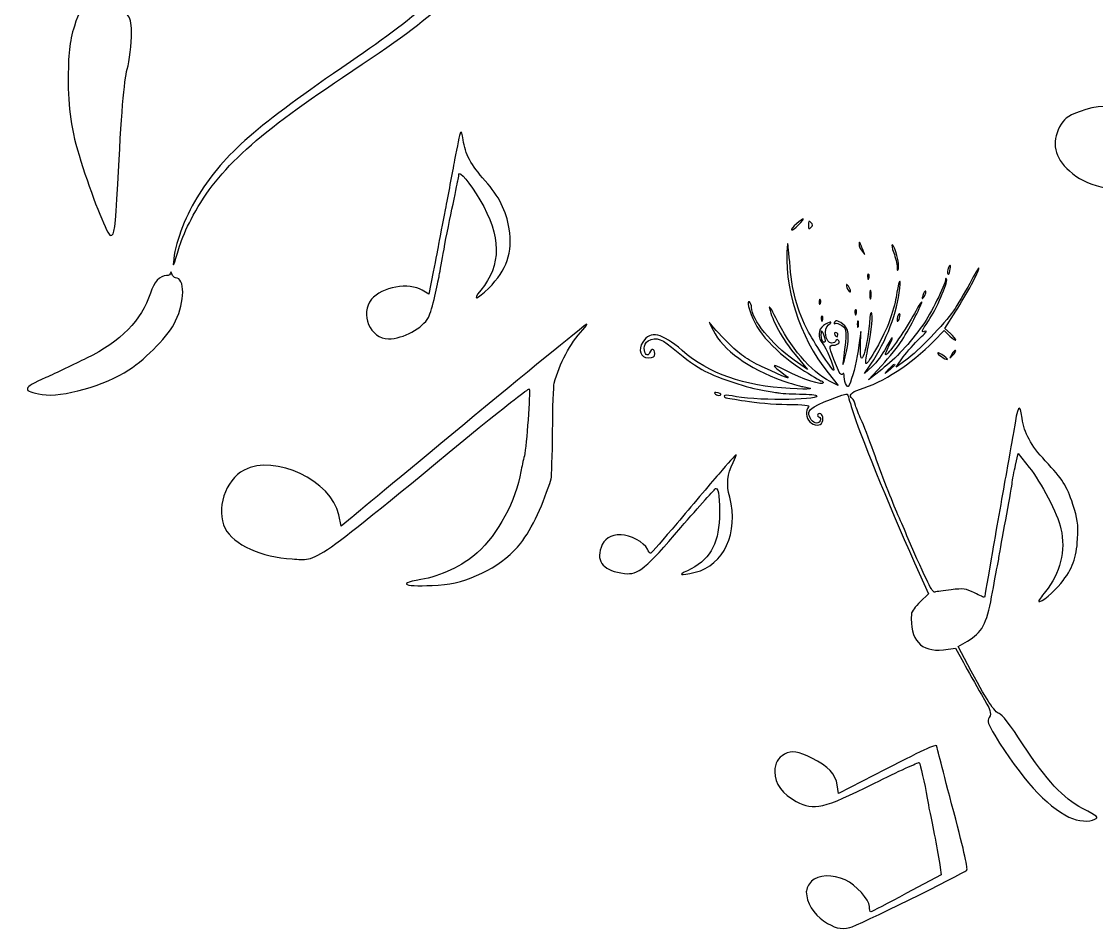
# Model space of a CAD drawing. Extents: x -605 to 778, y -197 to 423.
# Drawn here: x 417.1 to 597.2, y 109.8 to 261.8 of the extents above; entities that cross this region are included whole.
import ezdxf

# ---------------------------------------------------------------- set-up
doc = ezdxf.new("R2010")
doc.units = 0
doc.layers.add('Layer_1', color=7, linetype='CONTINUOUS')

msp = doc.modelspace()

# ---------------------------------------------------------------- linework, layer by layer
at = {"layer": 'Layer_1', "color": 7}
for points in [[(490.654202, 243.274768), (490.654202, 243.274768)], [(546.957536, 227.964213), (546.957536, 227.964213)], [(548.968369, 227.752546), (548.968369, 227.752546)], [(545.440591, 224.577546), (545.440591, 224.577546)], [(557.470314, 224.542268), (557.470314, 224.542268)], [(563.255869, 223.131157), (563.255869, 223.131157)], [(442.11198, 219.744491), (442.11198, 219.744491)], [(486.103369, 219.92088), (485.397814, 216.181435), (484.268925, 216.851713)], [(572.392814, 220.520602), (572.392814, 220.520602)], [(558.881425, 219.074213), (558.881425, 219.074213)], [(555.318369, 217.69838), (555.318369, 217.69838)], [(568.230036, 216.287268), (568.230036, 216.287268)], [(550.767536, 214.84088), (550.767536, 214.84088)], [(559.26948, 216.11088), (559.26948, 216.11088)], [(556.764758, 213.076991), (556.764758, 213.076991)], [(572.745591, 209.584491), (571.828369, 210.431157), (573.662814, 213.323935)], [(551.120314, 212.018657), (551.120314, 212.018657)], [(553.342814, 211.489491), (553.342814, 211.489491)], [(557.152814, 211.171991), (557.152814, 211.171991)], [(563.890869, 212.406713), (563.890869, 212.406713)], [(553.378091, 209.408102), (553.378091, 209.408102)], [(557.68198, 207.397268), (557.752536, 209.937268), (557.435036, 207.644213)], [(569.958647, 208.314491), (571.687258, 210.113657), (572.675036, 209.161157)], [(551.755314, 208.420324), (551.755314, 208.420324)], [(546.745869, 206.056713), (548.79198, 203.587268), (546.604758, 205.139491)], [(565.30198, 205.139491), (563.643925, 203.975324), (564.843369, 205.668657)], [(570.628925, 206.26838), (570.628925, 206.26838)], [(572.992536, 206.127268), (572.992536, 206.127268)], [(559.657536, 204.081157), (558.387536, 202.881713), (559.445869, 204.469213)], [(561.245036, 203.587268), (559.022536, 201.858657), (561.280314, 204.257546)], [(562.656147, 203.551991), (561.844758, 202.881713), (562.515036, 203.693102)], [(563.432258, 204.36338), (563.432258, 204.36338)], [(552.249202, 203.022824), (553.977814, 200.906157), (552.637258, 201.576435)], [(533.375591, 199.459768), (533.375591, 199.459768)], [(492.982536, 195.79088), (492.982536, 195.79088)], [(583.681702, 187.571157), (584.105036, 189.476157), (585.93948, 187.183102)], [(533.940036, 186.054213), (533.940036, 186.054213)], [(472.521425, 178.822268), (470.68698, 177.305324), (470.298925, 179.210324)], [(566.748369, 171.202268), (569.076702, 165.981157), (567.665591, 164.640602)], [(571.581425, 156.632546), (573.627536, 156.879491), (574.932814, 154.480602)], [(575.673647, 154.092546), (574.050869, 157.161713), (575.638369, 158.078935)], [(561.80948, 136.559491), (554.013091, 132.537824), (553.801425, 133.984213)], [(561.80948, 136.559491), (561.80948, 136.559491)], [(571.052258, 120.155324), (571.228647, 118.920602), (565.407814, 115.851435)]]:
    msp.add_lwpolyline(points, dxfattribs=at)
for points in [[(494.711147, 275.836157), (489.595869, 268.18088), (484.268925, 263.277268), (472.239202, 255.092824)], [(470.933925, 252.482268), (480.353091, 258.761713), (484.374758, 261.725046), (487.83198, 264.970602)], [(428.812258, 264.582546), (427.18948, 264.018102), (426.695591, 263.453657), (425.990036, 261.090046)], [(435.550314, 260.066991), (435.550314, 261.760324), (435.373925, 262.430602), (434.844758, 263.030324)], [(425.990036, 261.090046), (425.143369, 258.33838), (424.96698, 256.503935), (424.96698, 251.565046)], [(434.844758, 253.858102), (435.232814, 255.198657), (435.550314, 258.091435), (435.550314, 260.066991)], [(472.239202, 255.092824), (456.505314, 244.36838), (451.178369, 239.711713), (446.87448, 232.93838)], [(433.257258, 234.631713), (433.85698, 246.202824), (434.315591, 252.023657), (434.844758, 253.858102)], [(445.533925, 228.705046), (449.555591, 236.536713), (455.870314, 242.46338), (470.933925, 252.482268)], [(424.96698, 251.565046), (425.002258, 246.449768), (425.566702, 243.063102), (427.401147, 237.418657)], [(609.469758, 243.345324), (607.141425, 247.049491), (599.521425, 248.778102), (594.476702, 246.802546)], [(594.476702, 246.802546), (592.148369, 245.885324), (591.795591, 245.603102), (591.054758, 244.191991)], [(490.654202, 243.274768), (490.548369, 242.992546), (490.125036, 240.911157), (489.701702, 238.688657)], [(491.112814, 242.040046), (490.971702, 242.992546), (490.795314, 243.556991), (490.654202, 243.274768)], [(591.054758, 244.191991), (589.643647, 241.51088), (590.172814, 239.147268), (592.677536, 236.818935)], [(494.81698, 235.16088), (492.418091, 237.877268), (491.465591, 239.641157), (491.112814, 242.040046)], [(489.701702, 238.688657), (489.278369, 236.466157), (488.572814, 232.691435), (488.114202, 230.327824)], [(427.401147, 237.418657), (429.235591, 231.774213), (431.599202, 225.988657), (432.057814, 225.988657)], [(490.230869, 235.16088), (490.301425, 235.443102), (490.37198, 235.936991), (490.407258, 236.219213)], [(490.407258, 236.219213), (490.442536, 236.960046), (492.27698, 234.808102), (493.935036, 231.98588)], [(592.677536, 236.818935), (595.323369, 234.349491), (600.22698, 233.150046), (604.319202, 233.961435)], [(432.057814, 225.988657), (432.728091, 225.988657), (432.869202, 227.117546), (433.257258, 234.631713)], [(489.243091, 230.39838), (489.73698, 232.726713), (490.195591, 234.878657), (490.230869, 235.16088)], [(498.838647, 227.152824), (498.344758, 230.151435), (497.110036, 232.62088), (494.81698, 235.16088)], [(446.87448, 232.93838), (444.793091, 229.657546), (443.029202, 225.212546), (442.641147, 222.108102)], [(493.935036, 231.98588), (497.533369, 225.918102), (497.568647, 221.014491), (494.076147, 216.851713)], [(488.114202, 230.327824), (487.620314, 227.964213), (487.161702, 225.494768), (487.055869, 224.859768)], [(487.796702, 222.990046), (488.078925, 224.753935), (488.749202, 228.070046), (489.243091, 230.39838)], [(547.310314, 227.787824), (548.509758, 229.022546), (548.333369, 229.12838), (546.957536, 227.964213)], [(443.628925, 224.224768), (443.946425, 225.283102), (444.793091, 227.293935), (445.533925, 228.705046)], [(495.416702, 217.204491), (498.450591, 220.23838), (499.438369, 223.201713), (498.838647, 227.152824)], [(546.957536, 227.964213), (546.428369, 227.505602), (546.040314, 227.046991), (546.146147, 226.941157)], [(546.146147, 226.941157), (546.25198, 226.835324), (546.781147, 227.22338), (547.310314, 227.787824)], [(549.391702, 228.17588), (549.074202, 228.49338), (548.968369, 228.422824), (548.968369, 227.752546)], [(548.968369, 227.752546), (548.968369, 227.082268), (549.074202, 227.011713), (549.391702, 227.329213)], [(549.391702, 227.329213), (549.709202, 227.646713), (549.709202, 227.85838), (549.391702, 228.17588)], [(442.641147, 222.108102), (442.42948, 220.379491), (442.605869, 220.767546), (443.628925, 224.224768)], [(487.055869, 224.859768), (486.950036, 224.224768), (486.526702, 222.002268), (486.103369, 219.92088)], [(545.440591, 224.577546), (544.735036, 217.592546), (547.451425, 208.949491), (552.249202, 203.022824)], [(545.828647, 221.578935), (545.652258, 223.73088), (545.511147, 225.071435), (545.440591, 224.577546)], [(557.470314, 224.542268), (557.435036, 224.260046), (557.68198, 223.695602), (557.99948, 223.307546)], [(557.68198, 224.577546), (557.505591, 225.036157), (557.470314, 225.036157), (557.470314, 224.542268)], [(558.211147, 223.342824), (558.034758, 223.73088), (557.787814, 224.295324), (557.68198, 224.577546)], [(557.99948, 223.307546), (558.528647, 222.637268), (558.528647, 222.637268), (558.211147, 223.342824)], [(563.044202, 224.436435), (562.867814, 224.506991), (562.973647, 223.942546), (563.255869, 223.131157)], [(564.03198, 220.485324), (564.243647, 221.226157), (563.502814, 224.154213), (563.044202, 224.436435)], [(487.091147, 219.109491), (487.161702, 219.497546), (487.479202, 221.261435), (487.796702, 222.990046)], [(549.003647, 209.831435), (547.098647, 213.323935), (546.146147, 216.922268), (545.828647, 221.578935)], [(563.255869, 223.131157), (563.538091, 222.319768), (563.820314, 221.261435), (563.820314, 220.732268)], [(442.11198, 219.744491), (442.11198, 219.497546), (441.79448, 219.28588), (441.441702, 219.28588)], [(442.323647, 219.568102), (442.217814, 219.885602), (442.147258, 219.956157), (442.11198, 219.744491)], [(563.820314, 220.732268), (563.855591, 220.061991), (563.926147, 219.991435), (564.03198, 220.485324)], [(572.392814, 220.520602), (572.28698, 220.23838), (572.251702, 219.815046), (572.322258, 219.568102)], [(572.322258, 219.568102), (572.428091, 219.321157), (572.569202, 219.532824), (572.675036, 220.097268)], [(572.675036, 220.097268), (572.886702, 221.120324), (572.710314, 221.367268), (572.392814, 220.520602)], [(573.662814, 213.323935), (575.46198, 216.146157), (577.543369, 220.026713), (577.543369, 220.591157)], [(577.543369, 220.591157), (577.543369, 220.732268), (576.837814, 219.568102), (575.991147, 217.980602)], [(441.441702, 219.28588), (440.312814, 219.28588), (439.325036, 218.227546), (438.725314, 216.357824)], [(442.958647, 218.933102), (442.711702, 218.933102), (442.394202, 219.215324), (442.323647, 219.568102)], [(442.958647, 211.701157), (444.510869, 214.876157), (444.546147, 218.933102), (442.958647, 218.933102)], [(484.268925, 216.851713), (482.081702, 218.192268), (477.460314, 217.38088), (475.76698, 215.334768)], [(486.385591, 215.828657), (486.667814, 217.239768), (486.985314, 218.721435), (487.091147, 219.109491)], [(559.057814, 219.532824), (558.95198, 219.673935), (558.846147, 219.462268), (558.881425, 219.074213)], [(558.881425, 219.074213), (558.881425, 218.686157), (558.987258, 218.580324), (559.093091, 218.862546)], [(559.093091, 218.862546), (559.198925, 219.109491), (559.163647, 219.426991), (559.057814, 219.532824)], [(564.278925, 217.169213), (564.490591, 219.426991), (563.996702, 218.192268), (563.643925, 215.616991)], [(571.934202, 218.580324), (571.863647, 217.69838), (569.464758, 212.900602), (568.124202, 210.995602)], [(569.076702, 211.736435), (570.38198, 213.606157), (572.357536, 218.121713), (572.110591, 218.686157)], [(572.110591, 218.686157), (572.040036, 218.933102), (571.934202, 218.897824), (571.934202, 218.580324)], [(575.991147, 217.980602), (575.109202, 216.393102), (573.909758, 214.311713), (573.274758, 213.394491)], [(438.725314, 216.357824), (437.243647, 211.806991), (433.786425, 208.279213), (428.036147, 205.456991)], [(494.076147, 216.851713), (492.488647, 214.946713), (493.441147, 215.228935), (495.416702, 217.204491)], [(555.671147, 217.521991), (555.494758, 217.804213), (555.318369, 217.910046), (555.318369, 217.69838)], [(555.318369, 217.69838), (555.318369, 217.521991), (555.494758, 217.098657), (555.671147, 216.816435)], [(556.023925, 216.640046), (556.023925, 216.851713), (555.847536, 217.239768), (555.671147, 217.521991)], [(555.671147, 216.816435), (555.847536, 216.534213), (556.023925, 216.463657), (556.023925, 216.640046)], [(559.445869, 216.74588), (559.340036, 217.06338), (559.26948, 216.781157), (559.26948, 216.11088)], [(559.445869, 204.469213), (562.021147, 208.314491), (563.890869, 213.218102), (564.278925, 217.169213)], [(559.445869, 215.511157), (559.516425, 215.828657), (559.516425, 216.393102), (559.445869, 216.74588)], [(568.230036, 216.287268), (567.912536, 215.370046), (567.983091, 215.15838), (568.406425, 215.863935)], [(568.618091, 216.675324), (568.547536, 216.781157), (568.371147, 216.604768), (568.230036, 216.287268)], [(568.406425, 215.863935), (568.618091, 216.216713), (568.723925, 216.604768), (568.618091, 216.675324)], [(475.76698, 215.334768), (473.756147, 212.93588), (475.555314, 208.702546), (478.62448, 208.702546)], [(485.327258, 212.30088), (485.60948, 212.830046), (486.068091, 214.417546), (486.385591, 215.828657)], [(539.090591, 214.876157), (538.843647, 215.017268), (538.773091, 214.770324), (538.94948, 214.100046)], [(539.443369, 213.958935), (539.443369, 214.346991), (539.26698, 214.770324), (539.090591, 214.876157)], [(543.500314, 212.230324), (542.794758, 213.711991), (542.300869, 214.417546), (542.44198, 213.817824)], [(550.943925, 215.299491), (550.838091, 215.440602), (550.732258, 215.228935), (550.767536, 214.84088)], [(550.767536, 214.84088), (550.767536, 214.452824), (550.873369, 214.346991), (550.979202, 214.629213)], [(550.979202, 214.629213), (551.085036, 214.876157), (551.049758, 215.193657), (550.943925, 215.299491)], [(559.26948, 216.11088), (559.26948, 215.440602), (559.340036, 215.15838), (559.445869, 215.511157)], [(563.643925, 215.616991), (563.502814, 214.770324), (563.044202, 213.006435), (562.550314, 211.701157)], [(564.66698, 208.49088), (566.007536, 210.607546), (568.124202, 214.735046), (567.947814, 214.876157)], [(567.947814, 214.876157), (567.877258, 214.946713), (567.453925, 214.276435), (566.960036, 213.359213)], [(538.94948, 214.100046), (539.796147, 210.501713), (542.653647, 207.079768), (547.663091, 203.72838)], [(546.604758, 205.139491), (542.75948, 207.820602), (539.443369, 211.912824), (539.443369, 213.958935)], [(542.44198, 213.817824), (542.830036, 211.877546), (544.66448, 208.561435), (546.745869, 206.056713)], [(551.296702, 212.477268), (551.190869, 212.61838), (551.085036, 212.406713), (551.120314, 212.018657)], [(556.941147, 213.535602), (556.835314, 213.676713), (556.72948, 213.465046), (556.764758, 213.076991)], [(556.764758, 213.076991), (556.764758, 212.688935), (556.870591, 212.583102), (556.976425, 212.865324)], [(556.976425, 212.865324), (557.082258, 213.112268), (557.04698, 213.429768), (556.941147, 213.535602)], [(558.987258, 207.326713), (559.551702, 210.148935), (559.798647, 212.794768), (559.516425, 213.076991)], [(559.516425, 213.076991), (559.445869, 213.182824), (559.304758, 212.830046), (559.26948, 212.30088)], [(566.960036, 213.359213), (565.901702, 211.313102), (562.867814, 206.762268), (562.12698, 206.162546)], [(564.243647, 212.230324), (564.455314, 213.041713), (564.208369, 213.182824), (563.890869, 212.406713)], [(573.274758, 213.394491), (571.722536, 211.136713), (567.348091, 206.656435), (565.30198, 205.139491)], [(435.12698, 203.516713), (438.231425, 205.562824), (441.79448, 209.266991), (442.958647, 211.701157)], [(478.62448, 208.702546), (481.058647, 208.702546), (484.374758, 210.501713), (485.327258, 212.30088)], [(511.856147, 211.171991), (511.715036, 211.171991), (503.248369, 204.257546), (492.982536, 195.79088)], [(511.150591, 210.219491), (511.64448, 210.748657), (511.96198, 211.171991), (511.856147, 211.171991)], [(532.458369, 211.34838), (532.211425, 211.736435), (532.458369, 211.207268), (532.987536, 210.148935)], [(535.421702, 208.138102), (534.045869, 209.513935), (532.705314, 210.960324), (532.458369, 211.34838)], [(552.637258, 201.576435), (549.356425, 203.234491), (545.899202, 207.291435), (543.500314, 212.230324)], [(551.508369, 210.960324), (550.555869, 210.290046), (550.485314, 208.843657), (551.402536, 207.85588)], [(551.120314, 212.018657), (551.120314, 211.630602), (551.226147, 211.524768), (551.33198, 211.806991)], [(551.33198, 211.806991), (551.437814, 212.053935), (551.402536, 212.371435), (551.296702, 212.477268)], [(552.848925, 207.996991), (551.861147, 207.996991), (551.437814, 210.39588), (552.319758, 211.066157)], [(552.319758, 211.066157), (553.23698, 211.701157), (552.460869, 211.630602), (551.508369, 210.960324)], [(553.342814, 211.489491), (553.201702, 211.242546), (553.23698, 211.171991), (553.448647, 211.277824)], [(555.071425, 210.889768), (554.013091, 211.771713), (553.625036, 211.912824), (553.342814, 211.489491)], [(553.448647, 211.277824), (553.625036, 211.383657), (554.154202, 211.242546), (554.577536, 210.925046)], [(554.577536, 210.925046), (555.424202, 210.360602), (555.424202, 209.972546), (554.82448, 205.351157)], [(555.14198, 205.703935), (555.847536, 208.138102), (555.812258, 210.219491), (555.071425, 210.889768)], [(557.329202, 211.630602), (557.223369, 211.842268), (557.152814, 211.66588), (557.152814, 211.171991)], [(557.152814, 211.171991), (557.152814, 210.678102), (557.223369, 210.501713), (557.329202, 210.748657)], [(557.329202, 210.748657), (557.399758, 210.960324), (557.399758, 211.383657), (557.329202, 211.630602)], [(559.26948, 212.30088), (558.916702, 207.044491), (557.540869, 202.881713), (557.68198, 207.397268)], [(562.550314, 211.701157), (561.668369, 209.266991), (558.916702, 204.292824), (558.599202, 204.575046)], [(568.124202, 210.995602), (565.93698, 207.926435), (563.573369, 205.386435), (561.245036, 203.587268)], [(563.890869, 212.406713), (563.785036, 212.089213), (563.785036, 211.771713), (563.855591, 211.66588)], [(563.855591, 211.66588), (563.961425, 211.560046), (564.137814, 211.806991), (564.243647, 212.230324)], [(568.618091, 210.007824), (567.806702, 209.690324), (567.877258, 209.937268), (569.076702, 211.736435)], [(506.388091, 201.294213), (507.270036, 204.575046), (509.033925, 207.891157), (511.150591, 210.219491)], [(527.801702, 206.762268), (524.415036, 209.690324), (522.510036, 210.113657), (521.240036, 208.17338)], [(522.12198, 208.349768), (523.533091, 209.090602), (524.485591, 208.737824), (526.88448, 206.621157)], [(532.987536, 210.148935), (534.716147, 206.762268), (538.843647, 203.798935), (544.699758, 201.682268)], [(553.201702, 203.481435), (553.201702, 203.022824), (550.238369, 207.503102), (549.003647, 209.831435)], [(551.437814, 208.17338), (551.261425, 208.279213), (551.085036, 208.80838), (551.120314, 209.337546)], [(551.120314, 209.337546), (551.120314, 210.184213), (551.155591, 210.219491), (551.437814, 209.584491)], [(551.437814, 209.584491), (551.614202, 209.196435), (551.755314, 208.667268), (551.755314, 208.420324)], [(553.519202, 209.76088), (553.342814, 209.76088), (553.272258, 209.619768), (553.378091, 209.408102)], [(553.378091, 209.408102), (553.483925, 209.231713), (553.660314, 209.055324), (553.766147, 209.055324)], [(553.907258, 209.408102), (553.907258, 209.619768), (553.730869, 209.76088), (553.519202, 209.76088)], [(553.766147, 209.055324), (553.836702, 209.055324), (553.907258, 209.231713), (553.907258, 209.408102)], [(563.008925, 208.878935), (562.938369, 208.949491), (562.44448, 208.17338), (561.915314, 207.150324)], [(567.630314, 208.80838), (568.47698, 209.584491), (568.935591, 210.148935), (568.618091, 210.007824)], [(572.675036, 209.161157), (573.204202, 208.631991), (573.662814, 208.349768), (573.662814, 208.49088)], [(573.662814, 208.49088), (573.662814, 208.631991), (573.23948, 209.12588), (572.745591, 209.584491)], [(521.240036, 208.17338), (520.358091, 206.832824), (520.816702, 205.527546), (522.157258, 205.527546)], [(521.451702, 207.115046), (521.451702, 207.608935), (521.733925, 208.138102), (522.12198, 208.349768)], [(522.368925, 206.374213), (522.086702, 205.598102), (521.451702, 206.091991), (521.451702, 207.115046)], [(523.215591, 206.233102), (523.215591, 207.079768), (522.686425, 207.185602), (522.368925, 206.374213)], [(541.242536, 204.010602), (538.526147, 205.31588), (537.432536, 206.091991), (535.421702, 208.138102)], [(551.402536, 207.85588), (551.931702, 207.256157), (553.201702, 204.151713), (553.201702, 203.481435)], [(551.755314, 208.420324), (551.790591, 208.17338), (551.64948, 208.067546), (551.437814, 208.17338)], [(553.660314, 204.186991), (552.390314, 207.326713), (552.355036, 207.644213), (553.166425, 207.644213)], [(553.55448, 208.385046), (553.55448, 208.17338), (553.23698, 207.996991), (552.848925, 207.996991)], [(553.166425, 207.644213), (553.977814, 207.644213), (554.436425, 208.208657), (553.907258, 208.526157)], [(553.907258, 208.526157), (553.730869, 208.631991), (553.55448, 208.561435), (553.55448, 208.385046)], [(557.435036, 207.644213), (557.082258, 205.139491), (556.588369, 202.952268), (555.988647, 201.435324)], [(557.540869, 200.23588), (561.49198, 201.400046), (566.183925, 204.469213), (569.958647, 208.314491)], [(558.599202, 204.575046), (558.528647, 204.68088), (558.669758, 205.915602), (558.987258, 207.326713)], [(561.915314, 207.150324), (561.386147, 206.127268), (560.363091, 204.751435), (559.657536, 204.081157)], [(561.280314, 204.257546), (562.515036, 205.598102), (564.03198, 207.503102), (564.66698, 208.49088)], [(562.12698, 206.162546), (561.738925, 205.845046), (561.80948, 206.162546), (562.338647, 207.256157)], [(562.338647, 207.256157), (562.76198, 208.067546), (563.07948, 208.80838), (563.008925, 208.878935)], [(564.843369, 205.668657), (565.513647, 206.58588), (566.783647, 207.996991), (567.630314, 208.80838)], [(428.036147, 205.456991), (425.954758, 204.433935), (422.885591, 202.952268), (421.192258, 202.211435)], [(522.157258, 205.527546), (522.968647, 205.527546), (523.215591, 205.668657), (523.215591, 206.233102)], [(526.88448, 206.621157), (528.15448, 205.492268), (530.306425, 203.975324), (531.611702, 203.305046)], [(545.93448, 200.376991), (538.067536, 200.835602), (532.317258, 202.846435), (527.801702, 206.762268)], [(554.82448, 205.351157), (554.648091, 204.04588), (554.683369, 204.081157), (555.14198, 205.703935)], [(571.33448, 206.056713), (570.805314, 206.374213), (570.523091, 206.480046), (570.628925, 206.26838)], [(570.628925, 206.26838), (570.875869, 205.880324), (572.251702, 205.033657), (572.251702, 205.280602)], [(572.251702, 205.280602), (572.251702, 205.386435), (571.828369, 205.703935), (571.33448, 206.056713)], [(572.992536, 206.127268), (572.533925, 205.386435), (572.569202, 205.386435), (573.168925, 205.95088)], [(573.627536, 206.726991), (573.521702, 206.832824), (573.23948, 206.550602), (572.992536, 206.127268)], [(573.168925, 205.95088), (573.521702, 206.303657), (573.733369, 206.656435), (573.627536, 206.726991)], [(420.592536, 199.389213), (423.873369, 198.824768), (431.175869, 200.906157), (435.12698, 203.516713)], [(545.087814, 202.634768), (546.393091, 201.717546), (545.193647, 202.14088), (541.242536, 204.010602)], [(545.087814, 203.446157), (542.583091, 204.716157), (542.583091, 204.398657), (545.087814, 202.634768)], [(547.663091, 203.72838), (549.391702, 202.599491), (550.943925, 201.646991), (551.120314, 201.646991)], [(554.683369, 202.77588), (554.471702, 202.493657), (554.154202, 202.987546), (553.660314, 204.186991)], [(562.515036, 203.693102), (563.150036, 204.433935), (563.432258, 204.645602), (563.432258, 204.36338)], [(563.432258, 204.36338), (563.432258, 204.292824), (563.07948, 203.940046), (562.656147, 203.551991)], [(421.192258, 202.211435), (417.241147, 200.482824), (417.135314, 199.953657), (420.592536, 199.389213)], [(531.611702, 203.305046), (534.045869, 202.035046), (538.808369, 200.482824), (541.560036, 200.059491)], [(551.437814, 201.329491), (551.437814, 200.800324), (547.980591, 201.929213), (545.087814, 203.446157)], [(554.965591, 202.352546), (554.965591, 202.916991), (554.859758, 203.09338), (554.683369, 202.77588)], [(555.318369, 200.941435), (555.106702, 201.223657), (554.965591, 201.858657), (554.965591, 202.352546)], [(493.829202, 193.850602), (498.344758, 197.519491), (502.084202, 200.447546), (502.190036, 200.306435)], [(502.190036, 200.306435), (502.401702, 199.91838), (501.731425, 190.71088), (501.378647, 189.12338)], [(506.105869, 193.180324), (506.141147, 197.166713), (506.24698, 200.800324), (506.388091, 201.294213)], [(541.560036, 200.059491), (542.44198, 199.91838), (543.465036, 199.741991), (543.853091, 199.671435)], [(544.699758, 201.682268), (545.93448, 201.223657), (547.451425, 200.800324), (548.051147, 200.694491)], [(548.051147, 200.694491), (550.37948, 200.341713), (549.356425, 200.165324), (545.93448, 200.376991)], [(551.120314, 201.646991), (551.296702, 201.646991), (551.437814, 201.50588), (551.437814, 201.329491)], [(555.988647, 201.435324), (555.706425, 200.623935), (555.565314, 200.55338), (555.318369, 200.941435)], [(556.341425, 198.683657), (555.600591, 199.106991), (556.129758, 199.812546), (557.540869, 200.23588)], [(533.834202, 199.636157), (533.23448, 199.777268), (533.093369, 199.741991), (533.375591, 199.459768)], [(533.375591, 199.459768), (533.55198, 199.28338), (533.940036, 199.177546), (534.18698, 199.248102)], [(534.18698, 199.248102), (534.469202, 199.353935), (534.292814, 199.495046), (533.834202, 199.636157)], [(536.197814, 199.142268), (535.386425, 199.318657), (534.857258, 199.318657), (534.857258, 199.142268)], [(534.857258, 199.142268), (534.857258, 198.96588), (534.963091, 198.824768), (535.13948, 198.824768)], [(535.13948, 198.824768), (535.280591, 198.824768), (536.72698, 198.577824), (538.385036, 198.295602)], [(550.37948, 199.142268), (550.37948, 198.366157), (539.549202, 198.33088), (536.197814, 199.142268)], [(538.385036, 198.295602), (540.043091, 198.01338), (543.182814, 197.731157), (545.370036, 197.731157)], [(543.853091, 199.671435), (544.241147, 199.565602), (545.863925, 199.495046), (547.486702, 199.459768)], [(547.486702, 199.459768), (549.074202, 199.459768), (550.37948, 199.318657), (550.37948, 199.142268)], [(549.532814, 197.06088), (550.06198, 197.625324), (555.353647, 199.706713), (555.494758, 199.424491)], [(555.494758, 199.424491), (555.530036, 199.389213), (555.882814, 198.260324), (556.306147, 196.884491)], [(556.870591, 197.554768), (556.764758, 198.048657), (556.517814, 198.577824), (556.341425, 198.683657)], [(584.775314, 195.402824), (584.35198, 198.189768), (584.03448, 197.660602), (583.328925, 193.003935)], [(545.370036, 197.731157), (548.227536, 197.69588), (549.285869, 197.590046), (549.003647, 197.307824)], [(549.003647, 197.307824), (548.439202, 196.74338), (548.545036, 195.438102), (549.180036, 194.803102)], [(549.250591, 195.47338), (548.897814, 196.249491), (548.933091, 196.496435), (549.532814, 197.06088)], [(551.296702, 194.767824), (551.578925, 195.508657), (551.190869, 196.461157), (550.69698, 196.143657)], [(556.306147, 196.884491), (557.505591, 192.862824), (562.162258, 181.468102), (566.748369, 171.202268)], [(557.787814, 195.15588), (557.435036, 195.967268), (557.011702, 197.06088), (556.870591, 197.554768)], [(492.982536, 195.79088), (482.75198, 187.324213), (473.54448, 179.704213), (472.521425, 178.822268)], [(549.180036, 194.803102), (549.885591, 194.097546), (551.049758, 194.062268), (551.296702, 194.767824)], [(550.943925, 194.979491), (550.520591, 194.309213), (549.673925, 194.556157), (549.250591, 195.47338)], [(550.69698, 196.143657), (550.414758, 195.967268), (550.414758, 195.826157), (550.732258, 195.649768)], [(550.732258, 195.649768), (550.979202, 195.508657), (551.049758, 195.191157), (550.943925, 194.979491)], [(559.869202, 189.828935), (559.093091, 191.98088), (558.175869, 194.379768), (557.787814, 195.15588)], [(588.655869, 188.276713), (586.221702, 190.887268), (585.128091, 192.898102), (584.775314, 195.402824)], [(462.467258, 171.837268), (466.982814, 171.590324), (465.042536, 170.214491), (493.829202, 193.850602)], [(505.858925, 185.242824), (505.964758, 185.63088), (506.070591, 189.193935), (506.105869, 193.180324)], [(583.328925, 193.003935), (583.223091, 192.439491), (582.693925, 189.405602), (582.12948, 186.301157)], [(470.298925, 179.210324), (469.09948, 184.925324), (459.57448, 189.44088), (454.423925, 186.724491)], [(501.378647, 189.12338), (501.16698, 188.347268), (500.920036, 187.183102), (500.814202, 186.512824)], [(536.868091, 189.299768), (536.762258, 189.299768), (535.45698, 187.818102), (533.940036, 186.054213)], [(536.338925, 187.994491), (536.691702, 188.700046), (536.938647, 189.299768), (536.868091, 189.299768)], [(563.961425, 179.245602), (563.008925, 181.397546), (561.209758, 186.054213), (559.869202, 189.828935)], [(535.77448, 182.173657), (535.210036, 184.290324), (535.351147, 186.054213), (536.338925, 187.994491)], [(583.08198, 184.396157), (583.152536, 185.101713), (583.434758, 186.548102), (583.681702, 187.571157)], [(593.277258, 180.974213), (592.183647, 184.184491), (591.619202, 185.101713), (588.655869, 188.276713)], [(454.423925, 186.724491), (451.248925, 185.066435), (449.661425, 180.092268), (451.248925, 176.952546)], [(500.814202, 186.512824), (499.967536, 181.609213), (496.933647, 175.964768), (493.476425, 172.860324)], [(533.940036, 186.054213), (532.387814, 184.255046), (529.283369, 180.55088), (526.955036, 177.834491)], [(582.12948, 186.301157), (581.565036, 183.196713), (580.506702, 177.234768), (579.801147, 173.071991)], [(585.93948, 187.183102), (587.950314, 184.67838), (590.666702, 179.492546), (591.266425, 176.881991)], [(500.778925, 174.483102), (502.613369, 176.846713), (504.694758, 181.326991), (505.858925, 185.242824)], [(582.023647, 178.363657), (582.482258, 180.974213), (582.976147, 183.690602), (583.08198, 184.396157)], [(527.590036, 177.093657), (530.69448, 180.691991), (533.340314, 183.655324), (533.481425, 183.655324)], [(529.988925, 169.614768), (534.786702, 170.743657), (537.326702, 176.246991), (535.77448, 182.173657)], [(533.481425, 183.655324), (533.940036, 183.655324), (534.151702, 181.82088), (534.045869, 178.716435)], [(594.053369, 175.188657), (594.19448, 177.763935), (594.053369, 178.575324), (593.277258, 180.974213)], [(534.045869, 178.716435), (533.904758, 174.130324), (532.317258, 171.519768), (528.683647, 169.861713)], [(565.478369, 175.717824), (564.913925, 177.093657), (564.208369, 178.681157), (563.961425, 179.245602)], [(580.930036, 172.366435), (581.035869, 173.036713), (581.529758, 175.753102), (582.023647, 178.363657)], [(451.248925, 176.952546), (452.624758, 174.271435), (457.422536, 172.084213), (462.467258, 171.837268)], [(518.170869, 169.403102), (520.428647, 169.156157), (521.698647, 170.179213), (527.590036, 177.093657)], [(526.955036, 177.834491), (524.66198, 175.118102), (522.686425, 172.860324), (522.545314, 172.789768)], [(591.266425, 176.881991), (592.113091, 173.318935), (591.125314, 169.332546), (588.691147, 166.404491)], [(517.571147, 175.894213), (515.807258, 175.894213), (514.713647, 175.188657), (514.219758, 173.742268)], [(521.980869, 173.495324), (521.48698, 174.588935), (519.088091, 175.894213), (517.571147, 175.894213)], [(570.135036, 166.298657), (569.711702, 166.192824), (568.935591, 167.745046), (565.478369, 175.717824)], [(591.266425, 167.745046), (593.24198, 170.249768), (593.87698, 171.97838), (594.053369, 175.188657)], [(487.973091, 167.568657), (492.700314, 168.062546), (498.062536, 170.955324), (500.778925, 174.483102)], [(514.219758, 173.742268), (513.373091, 171.308102), (514.713647, 169.826435), (518.170869, 169.403102)], [(522.545314, 172.789768), (522.43948, 172.754491), (522.157258, 173.071991), (521.980869, 173.495324)], [(579.801147, 173.071991), (579.095591, 168.909213), (578.495869, 165.451991), (578.460591, 165.416713)], [(493.476425, 172.860324), (491.112814, 170.743657), (487.19698, 168.873935), (484.057258, 168.380046)], [(580.54198, 170.249768), (580.647814, 170.743657), (580.824202, 171.696157), (580.930036, 172.366435)], [(528.683647, 169.861713), (527.025591, 169.085602), (527.378369, 169.015046), (529.988925, 169.614768)], [(579.660036, 165.487268), (580.048091, 167.639213), (580.436147, 169.75588), (580.54198, 170.249768)], [(484.057258, 168.380046), (479.153647, 167.603935), (482.187536, 167.004213), (487.973091, 167.568657)], [(587.562258, 164.711157), (587.84448, 164.428935), (590.172814, 166.369213), (591.266425, 167.745046)], [(572.886702, 166.686713), (571.65198, 166.545602), (570.417258, 166.369213), (570.135036, 166.298657)], [(576.767258, 166.157546), (575.356147, 166.863102), (574.897536, 166.933657), (572.886702, 166.686713)], [(578.460591, 165.416713), (578.425314, 165.381435), (577.68448, 165.698935), (576.767258, 166.157546)], [(588.691147, 166.404491), (587.985591, 165.557824), (587.456425, 164.781713), (587.562258, 164.711157)], [(567.665591, 164.640602), (566.88948, 163.899768), (566.25448, 163.017824), (566.219202, 162.629768)], [(575.638369, 158.078935), (578.00198, 159.454768), (578.848647, 161.006991), (579.660036, 165.487268)], [(566.219202, 162.629768), (565.972258, 158.255324), (567.806702, 156.209213), (571.581425, 156.632546)], [(574.932814, 154.480602), (575.638369, 153.175324), (577.014202, 150.741157), (577.966702, 149.11838)], [(580.894758, 145.978657), (580.189202, 146.084491), (578.848647, 148.16588), (575.673647, 154.092546)], [(577.966702, 149.11838), (579.518925, 146.472546), (579.660036, 146.013935), (579.27198, 145.30838)], [(584.951702, 140.722268), (582.799758, 144.003102), (581.353369, 145.908102), (580.894758, 145.978657)], [(579.27198, 145.30838), (578.883925, 144.602824), (579.025036, 144.250046), (580.189202, 142.309768)], [(580.189202, 142.309768), (584.528369, 135.183657), (588.902814, 130.38588), (592.60698, 128.621991)], [(570.487814, 140.440046), (570.487814, 140.933935), (568.900314, 140.22838), (561.80948, 136.559491)], [(594.864758, 130.06838), (591.65448, 131.761713), (588.832258, 134.795602), (584.951702, 140.722268)], [(544.98198, 139.134768), (543.782536, 138.499768), (543.359202, 137.723657), (543.323925, 136.206713)], [(549.532814, 138.499768), (547.275036, 139.628657), (546.181425, 139.805046), (544.98198, 139.134768)], [(573.310036, 129.503935), (571.405036, 136.73588), (570.487814, 140.298935), (570.487814, 140.440046)], [(553.801425, 133.984213), (553.55448, 135.78338), (552.28448, 137.123935), (549.532814, 138.499768)], [(560.010314, 134.266435), (564.03198, 136.277268), (567.418647, 137.829491), (567.52448, 137.723657)], [(567.52448, 137.723657), (567.700869, 137.511991), (568.441702, 134.231157), (568.865036, 131.761713)], [(543.323925, 136.206713), (543.323925, 134.231157), (544.66448, 132.396713), (546.922258, 131.232546)], [(546.922258, 131.232546), (549.991425, 129.680324), (551.367258, 129.997824), (560.010314, 134.266435)], [(568.865036, 131.761713), (568.970869, 131.091435), (569.147258, 130.174213), (569.253091, 129.680324)], [(569.253091, 129.680324), (569.782258, 127.351991), (570.593647, 122.942268), (571.052258, 120.155324)], [(596.946147, 128.269213), (597.581147, 128.657268), (597.616425, 128.586713), (594.864758, 130.06838)], [(575.497258, 119.731991), (575.708925, 119.943657), (575.14448, 122.483657), (573.310036, 129.503935)], [(592.60698, 128.621991), (594.19448, 127.881157), (596.064202, 127.704768), (596.946147, 128.269213)], [(555.14198, 118.073935), (553.025314, 119.061713), (550.555869, 118.95588), (549.497536, 117.862268)], [(555.918091, 110.101157), (557.011702, 110.312824), (574.756425, 119.061713), (575.497258, 119.731991)], [(549.497536, 117.862268), (548.968369, 117.36838), (548.615591, 116.592268), (548.615591, 116.063102)], [(559.198925, 113.628935), (559.198925, 114.793102), (556.941147, 117.262546), (555.14198, 118.073935)], [(548.615591, 116.063102), (548.615591, 114.405046), (549.885591, 112.28838), (551.508369, 111.230046)], [(565.407814, 115.851435), (562.232814, 114.122824), (559.516425, 112.746991), (559.410591, 112.746991)], [(559.410591, 112.746991), (559.304758, 112.746991), (559.198925, 113.135046), (559.198925, 113.628935)], [(551.508369, 111.230046), (553.413369, 109.995324), (554.260036, 109.783657), (555.918091, 110.101157)]]:
    msp.add_open_spline(points, degree=3, dxfattribs=at)

doc.saveas('drawing.dxf')
